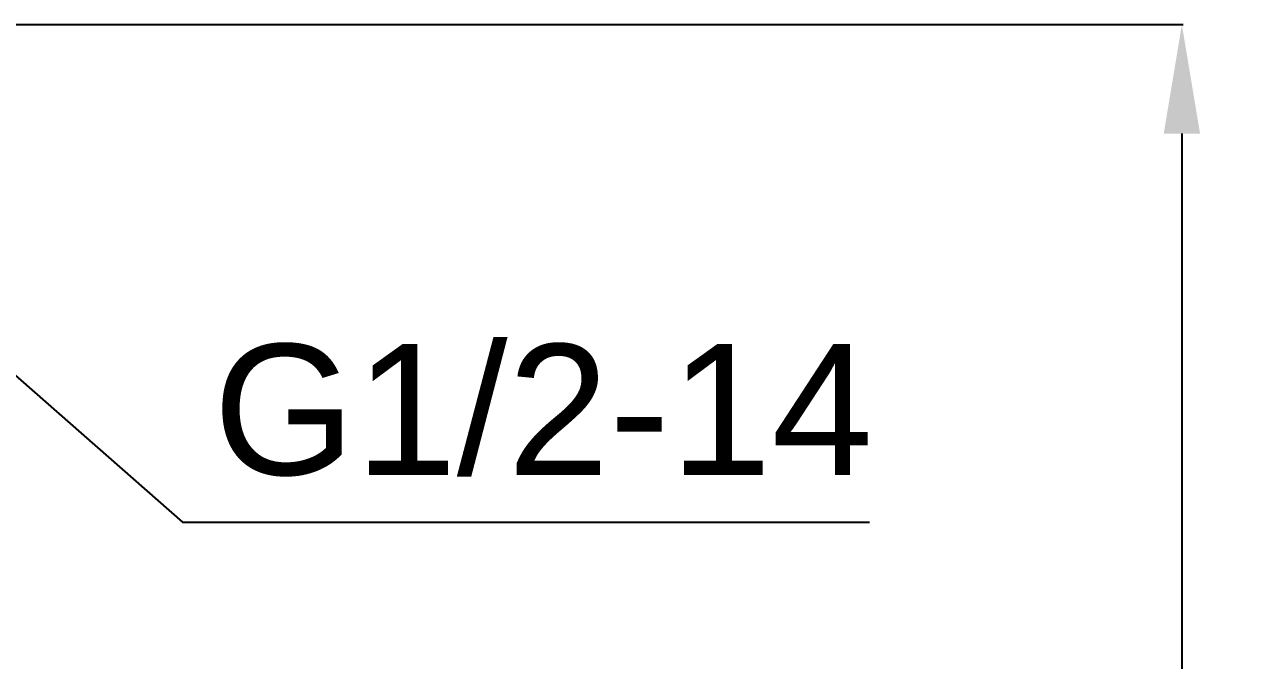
# Model space of a CAD drawing. Header units: millimetres. Extents: x 15137 to 17513, y -10160 to -6800.
# Drawn here: x 17151.9 to 17321, y -8891.1 to -8803.6 of the extents above; entities that cross this region are included whole.
import ezdxf

# ---------------------------------------------------------------- set-up
doc = ezdxf.new("R2010")
doc.units = ezdxf.units.MM
doc.layers.add('DIM', color=5, linetype='Continuous', lineweight=13)
doc.styles.add('ARIAL', font='arial.ttf')
doc.styles.get("Standard").update_dxf_attribs({"font": 'arial.ttf'})
doc.dimstyles.get("Standard").update_dxf_attribs({"dimtxt": 15, "dimasz": 15, "dimexe": 0.18, "dimexo": 0.0625, "dimgap": 4, "dimtad": 0, "dimdec": 1, "dimdsep": 46, "dimtxsty": 'ARIAL', "dimcen": 0, "dimclrd": 5, "dimclre": 5, "dimclrt": 5, "dimadec": 0, "dimazin": 0, "dimtfac": 1, "dimtdec": 1, "dimtofl": 0, "dimtmove": 0, "dimatfit": 3, "dimfxl": 1, "dimtolj": 1, "dimtzin": 0, "dimarcsym": 0})

# ---------------------------------------------------------------- blocks, each defined once
blk = doc.blocks.new('*D75')
at = {"color": 5, "lineweight": -2, "transparency": 16777216}
for p, q in [((17114.9, -8803.61), (17311.36, -8803.61)), ((17311.18, -8818.61), (17311.18, -9193.4)), ((17311.18, -9668.13), (17311.18, -9293.34)), ((17098.2, -9683.13), (17311.36, -9683.13))]:
    blk.add_line(p, q, dxfattribs=at)
at = {"color": 5, "transparency": 16777216}
for points in [[(17308.68, -8818.61), (17313.68, -8818.61), (17311.18, -8803.61)], [(17308.68, -9668.13), (17313.68, -9668.13), (17311.18, -9683.13)]]:
    blk.add_solid(points, dxfattribs=at)
at = {"layer": 'Defpoints', "color": 0, "transparency": 16777216}
for p in [(17114.84, -8803.61), (17098.14, -9683.13), (17311.18, -9683.13)]:
    blk.add_point(p, dxfattribs=at)
at = {"color": 5, "transparency": 16777216, "insert": (17311.18, -9243.37), "char_height": 15, "attachment_point": 5, "rotation": 90, "style": 'ARIAL'}
blk.add_mtext('\\A1;900~1100', dxfattribs=at)

msp = doc.modelspace()

# ---------------------------------------------------------------- texts
at = {"layer": 'DIM', "color": 5, "insert": (17177.83, -8847.6), "char_height": 18, "attachment_point": 1}
msp.add_mtext_dynamic_manual_height_columns('G1/2-14', width=65.7898, gutter_width=1, heights=[0], dxfattribs=at)

# ---------------------------------------------------------------- dimensions: what is measured, and where the dimension line sits
dim = msp.add_linear_dim(base=(17311.18, -9683.13), p1=(17114.84, -8803.61), p2=(17098.14, -9683.13), angle=90, text='900~1100', dimstyle='Standard', override={"dimtol": 1, "dimtp": 2, "dimtm": 2, "dimtfillclr": 7})
dim.commit()
dim.dimension.update_dxf_attribs({"geometry": '*D75', "text_midpoint": (17311.18, -9243.37)})

# ---------------------------------------------------------------- leaders
at = {"layer": 'DIM', "color": 3}
msp.add_leader([(17106.33, -8813.02), (17173.61, -8872.12), (17268.17, -8872.12)], dimstyle='Standard', override={"dimtxt": 18, "dimasz": 18, "dimgap": 5}, dxfattribs=at)

doc.saveas('drawing.dxf')
